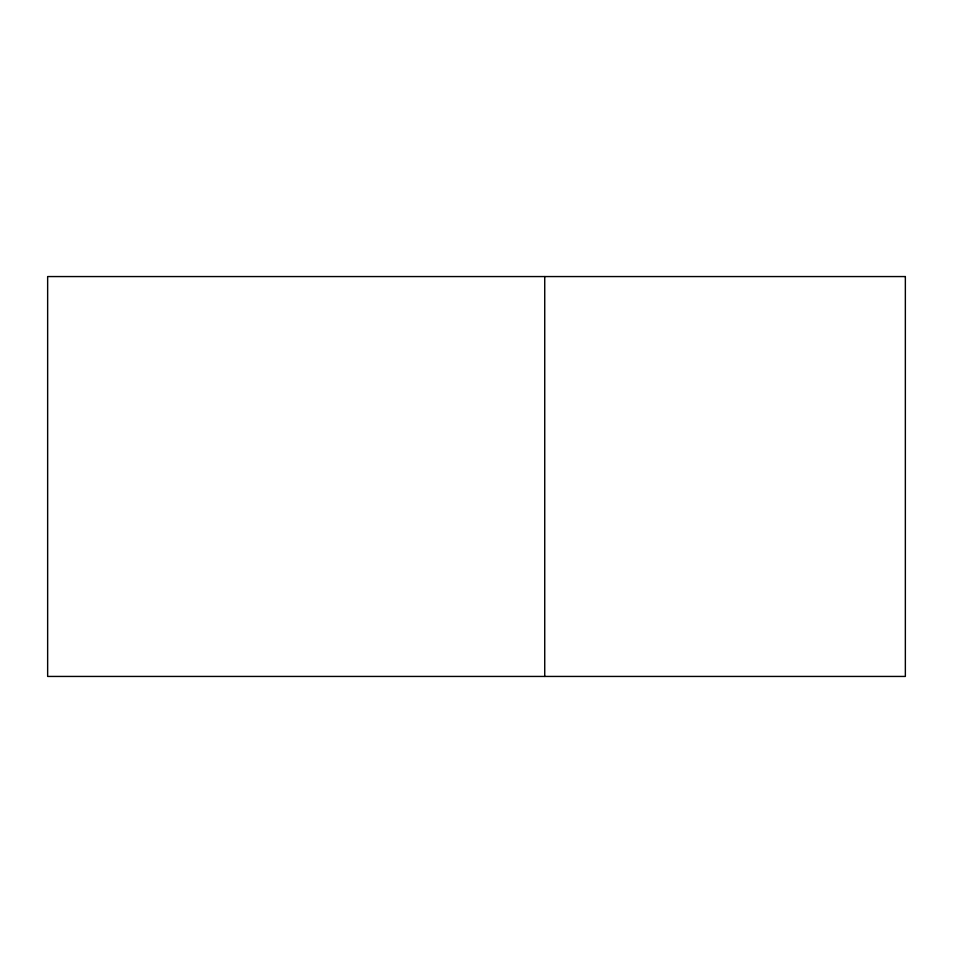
<?xml version="1.0" encoding="UTF-8"?>
<svg xmlns="http://www.w3.org/2000/svg" width="953" height="953" viewBox="0 0 953 953"><rect width="100%" height="100%" fill="white"/><g stroke="black" fill="none" stroke-linecap="round" stroke-linejoin="round"><path stroke-width="1.43" d="M544.735 276.561L544.735 676.439M905.35 276.561L47.65 276.561L47.65 676.439L905.35 676.439L905.35 276.561"/></g></svg>
